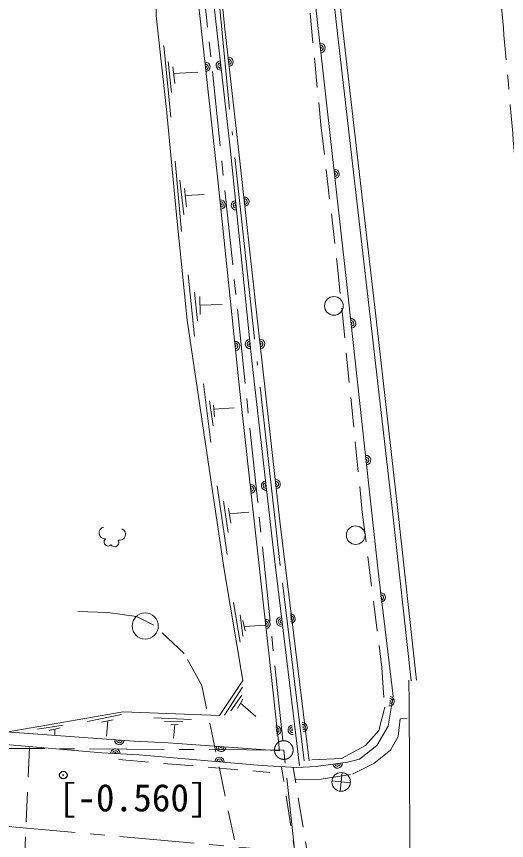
# Model space of a CAD drawing. Units: millimetres at full size, sheet at 1:400; details may follow other scales. Extents: x -117226 to 115574, y -80033 to 82367.
# Drawn here: x 59234 to 72356, y 10407 to 32476 of the extents above; entities that cross this region are included whole.
import ezdxf
from ezdxf.enums import TextEntityAlignment as Align

# ---------------------------------------------------------------- set-up
doc = ezdxf.new("R2010")
doc.units = ezdxf.units.MM
doc.header["$LTSCALE"] = 400
doc.header["$PDMODE"] = 32
doc.header["$PDSIZE"] = 200
for name, pattern in [('CHAIN1', [8, 5, -1, 1, -1]), ('CHAIN2', [12, 9, -1, 1, -1]), ('DASHED2', [3, 2, -1]), ('LONG_DASHED_DOTTED', [15.25, 12, -1.5, 0.25, -1.5])]:
    doc.linetypes.add(name, pattern=pattern)
for name, color, linetype, lineweight in [('0-0_通芯', 7, 'CHAIN1', 9), ('D-2_中線', 4, 'Continuous', 5), ('D-A_Layer218', 4, 'CHAIN2', 5), ('E-1_太線', 4, 'Continuous', 5)]:
    doc.layers.add(name, color=color, linetype=linetype, lineweight=lineweight)
doc.layers.add('5-9_文字', color=2, linetype='Continuous')
doc.styles.add('ＭＳ ゴシック', font='')
doc.styles.get('ＭＳ ゴシック').set_extended_font_data('MS Gothic')

msp = doc.modelspace()

# ---------------------------------------------------------------- linework, layer by layer
at = {"layer": '0-0_通芯'}
for p, q in [((60460, 69188), (66391.1, 12829.6)), ((58814.5, 10795.7), (66683.1, 10092.3))]:
    msp.add_line(p, q, dxfattribs=at)
msp.add_lwpolyline([(66867.6, 8362.7), (66683.1, 10092.3), (66391.1, 12829.6), (58586.3, 12875.6)], dxfattribs=at)
msp.add_circle((66391.1, 12829.6), 250, dxfattribs=at)
at = {"layer": '5-9_文字'}
msp.add_point((60488.4, 12160.7), dxfattribs=at)
at = {"layer": 'D-2_中線'}
msp.add_arc((-625098.8, 8657.5), 694865.9, 358.90502, 0.49817, dxfattribs=at)
at = {"layer": 'D-A_Layer218'}
msp.add_arc((-624848.3, -31280.6), 700000, 358.05826, 5.95642, dxfattribs=at)
at = {"layer": 'E-1_太線'}
for p, q in [((68735.3, 24200.7), (67798.1, 32335.2)), ((68884.4, 24217.8), (67947.2, 32351.7)), ((63177.4, 31694.6), (63369.5, 29782.8)), ((63388.1, 30438.8), (63296.8, 31267.3)), ((63470.2, 30684.6), (63421.6, 31128)), ((63441, 30951), (64088.6, 30981.3)), ((63484.2, 28600.4), (63655.7, 26713.7)), ((63712.4, 27169.8), (63607.2, 28092)), ((63789.9, 27369.8), (63735.5, 27871.5)), ((63755.9, 27683.3), (64261.9, 27704.1)), ((63830.5, 25559.4), (64002.9, 23915)), ((64077.9, 24323.1), (64003.8, 25092.2)), ((64154.7, 24490.7), (64142.3, 24974.6)), ((64148.2, 24743.7), (64741.7, 24763.9)), ((69291.3, 19309.3), (68735.3, 24200.7)), ((69440.4, 19326), (68884.4, 24217.8)), ((64241.7, 22636.8), (64435.7, 21068.6)), ((64500.3, 21513.5), (64401.9, 22179.8)), ((64535.6, 21766.5), (64513.8, 22066.2)), ((64521.5, 21960.6), (65060.9, 21991.6)), ((64878.5, 18070.3), (64607.9, 19902.6)), ((64905.2, 18652.4), (64773.1, 19496.4)), ((64971, 18902.4), (64908.5, 19308.6)), ((64931.9, 19156.7), (65452.5, 19203.5)), ((69800.3, 14684.5), (69291.3, 19309.3)), ((69949.4, 14700.9), (69440.4, 19326)), ((65221.2, 15720.3), (65049.1, 16783.6)), ((65298.3, 15876.8), (65221.3, 16448.6)), ((65354, 16025.1), (65298.8, 16297.3)), ((65330.7, 16139.9), (65906.5, 16174.9)), ((64801.6, 13761.3), (65286.7, 14513.5)), ((64977.4, 13877.3), (65265.6, 14300.2)), ((65148.1, 13942.5), (65296.2, 14194.6)), ((65230.8, 14083.3), (65640.4, 13729.7)), ((61133.3, 13597.4), (62048.6, 13781.1)), ((62916, 13691.3), (63917.4, 13643.6)), ((59798.4, 13386.6), (60484.9, 13498)), ((61511.1, 13575.9), (61823.5, 13639.9)), ((61677.5, 13610), (61643.2, 13204.2)), ((63193.6, 13592), (63685.7, 13584.4)), ((63369.6, 13502.8), (63565.8, 13514.2)), ((63470.3, 13508.7), (63437.1, 13147.4)), ((60111.5, 13350.4), (60403.5, 13421.7)), ((60258.1, 13386.2), (60262.6, 13223.2)), ((67952.3, 12225), (67903.1, 11727.4)), ((67678.9, 12000.8), (68176.5, 11951.6))]:
    msp.add_line(p, q, dxfattribs=at)
at = {"layer": 'E-1_太線', "linetype": 'DASHED2'}
for p, q in [((59585.6, 12902.3), (59404.3, 8984)), ((61973.6, 12573.6), (66020.1, 12230.5)), ((66962.8, 8430.5), (66330.1, 12383.7)), ((67303.1, 8396.9), (66643.4, 12364.9))]:
    msp.add_line(p, q, dxfattribs=at)
at = {"layer": 'E-1_太線'}
for points in [[(53576.7, 73243.8), (60484, 73762.7), (60931.8, 68959.7), (61679.6, 62161.5), (62147.6, 57480.3), (62715.9, 51444.5), (63435.4, 44124.8), (63918, 39578.1), (64327.3, 34475.7), (64955, 28956.4), (65522.9, 23329.7), (66107.2, 18249.8), (66816.8, 12412)], [(60876, 73312.9), (61351.4, 68033.8), (61881.1, 63688.9), (62334.4, 58442.9), (62910.4, 52484.8), (63405.5, 47157.6), (63564.2, 45585.3), (64009.4, 41059.5), (64488.3, 35414.5), (64800.4, 32226.5), (65180.9, 28921.7), (65689.9, 24319.4), (66285.2, 18955.3), (67072.3, 12544.2)], [(67947.2, 32351.7), (67412.5, 37846), (66920.1, 42956.1), (66291.5, 49076.6), (66178.4, 50448.1), (65712.7, 55406), (65285.8, 60235.2), (64840.5, 65126.7), (64311.6, 69696.6), (64194.1, 71421.8)], [(67798.1, 32335.2), (67217.7, 37846.9), (66760.6, 42932.7), (66147.6, 49077.7), (65995.6, 50453.1), (65590.8, 55365.7), (65100.4, 60214.3), (64644.8, 65133), (64184.2, 69743.5), (64021.9, 71268.7)], [(58324, 13366.2), (62382, 13066.8), (63294.6, 13021.8), (66273.8, 12804.8), (65989.3, 15425.5), (65214.7, 22429.8), (64630, 28102.2), (63969.8, 34043.5), (63428.1, 40581.4), (62766.7, 46919.9), (62199.9, 52980.3), (61478.8, 59866.1), (60822.9, 66455.3), (60520.2, 69336.8), (60904.2, 69311.3)], [(46273.4, 13902.1), (46266.1, 13736.5), (48446.8, 13534.4), (52361.6, 13221.9), (54926.5, 12976.4), (57877.8, 12671.5), (58734.4, 12998.6), (61515.7, 12757.3), (62517.7, 12700.5), (65792.3, 12419.1), (66737.3, 12366.6), (67259.3, 12392.5), (68100.1, 12504), (68423.3, 12588.6), (68883.8, 12954.8), (69189.2, 13469.7), (69316.7, 14268.5), (68919.7, 17616.5), (68065.8, 25458.2), (66983.5, 35113.6), (66083.1, 44687), (65348.3, 53309.9), (64236.9, 63656)], [(59014.1, 13315.3), (62093, 13849.4), (64670.2, 13750.6), (65296.8, 14693.9), (64789.9, 17716.3), (63804.2, 24346.7), (63515.7, 27166.3), (63251.6, 29985.5), (62978.7, 32490.9), (62952, 34674.9), (62857.4, 36530.6), (62484.5, 39379.7), (61984.7, 43091), (61709.8, 47220.6), (61520.2, 48612.8), (61975, 50968.4), (62250.8, 52301.5)]]:
    msp.add_lwpolyline(points, dxfattribs=at)
at = {"layer": 'E-1_太線', "linetype": 'DASHED2'}
for points in [[(60526.6, 73310.1), (60888.4, 73324.4), (61361, 73306.2), (61794.3, 73178), (62343.2, 72893.8), (62736.3, 72456.3), (62957.8, 72048.2), (63219.1, 71411.9), (63301.1, 70980.3), (63604.3, 68643.3), (64136.3, 63174.3), (64712.8, 57080.5), (65730.7, 46443.7), (66512, 38536.8), (67386.3, 29573.9), (67822.8, 25855.8), (68494.5, 19199.9), (69016.9, 15037), (69093.8, 13975.7), (68934.9, 13349.5), (68579.3, 12949.3), (67939.5, 12600.1), (66769.8, 12549.9)], [(65071.5, 10423.3), (64196.6, 14555.4), (63723.9, 15419.6), (62915.1, 16174), (62445.4, 16404.3), (61676.3, 16511.6), (60576.1, 16556.5)], [(66708.6, 12043.5), (67392.1, 12052.3), (68234.8, 12187.5), (68799.1, 12466.6), (69246.4, 12822.1), (69452.5, 13189.3), (69511.9, 13667.9), (69695.5, 13686.1)]]:
    msp.add_lwpolyline(points, dxfattribs=at)
at = {"layer": 'E-1_太線', "linetype": 'LONG_DASHED_DOTTED'}
msp.add_lwpolyline([(66939.1, 12545.2), (66297.2, 17774.7), (65598.8, 23928.4), (64900, 30366.6), (64081, 38842.5), (63349.9, 45933.5), (62730, 53045.6), (61944, 61128.1), (61031, 69585.2), (60699.4, 73293)], dxfattribs=at)
at = {"layer": 'E-1_太線'}
for centre, radius in [((67733.2, 24724.2), 250), ((68316.8, 18585), 250), ((62681.2, 16151.5), 350), ((67927.7, 11976.2), 250)]:
    msp.add_circle(centre, radius, dxfattribs=at)
for centre, radius, start, end in [((67373.6, 31633.2), 125, 276.39585, 96.39585), ((67373.6, 31633.2), 75, 276.39585, 96.39585), ((67373.6, 31633.2), 25, 276.39585, 96.39585), ((64911.7, 31260), 125, 276.56784, 96.56784), ((64294, 31125.8), 125, 276.3404, 96.3404), ((64294, 31125.8), 75, 276.3404, 96.3404), ((64294, 31125.8), 25, 276.3404, 96.3404), ((64703.9, 31164.3), 125, 96.48823, 276.48823), ((64703.9, 31164.3), 75, 96.48823, 276.48823), ((64703.9, 31164.3), 25, 96.48823, 276.48823), ((64911.7, 31260), 75, 276.56784, 96.56784), ((64911.7, 31260), 25, 276.56784, 96.56784), ((67751.6, 28261), 125, 276.39585, 96.39585), ((67751.6, 28261), 75, 276.39585, 96.39585), ((67751.6, 28261), 25, 276.39585, 96.39585), ((65336.4, 27516.1), 125, 276.3111, 96.3111), ((65336.4, 27516.1), 75, 276.3111, 96.3111), ((64698.1, 27441.3), 125, 275.88527, 95.88527), ((64698.1, 27441.3), 75, 275.88527, 95.88527), ((64698.1, 27441.3), 25, 275.88527, 95.88527), ((65109.9, 27421.1), 125, 95.76344, 275.76344), ((65109.9, 27421.1), 75, 95.76344, 275.76344), ((65109.9, 27421.1), 25, 95.76344, 275.76344), ((65336.4, 27516.1), 25, 276.3111, 96.3111), ((68196.7, 24256.3), 125, 276.21483, 96.21483), ((68196.7, 24256.3), 75, 276.21483, 96.21483), ((68196.7, 24256.3), 25, 276.21483, 96.21483), ((65088.8, 23650.9), 125, 275.88527, 95.88527), ((65088.8, 23650.9), 75, 275.88527, 95.88527), ((65088.8, 23650.9), 25, 275.88527, 95.88527), ((65485, 23705.1), 125, 95.76344, 275.76344), ((65485, 23705.1), 75, 95.76344, 275.76344), ((65485, 23705.1), 25, 95.76344, 275.76344), ((65758, 23705.9), 125, 276.33224, 96.33224), ((65758, 23705.9), 75, 276.33224, 96.33224), ((65758, 23705.9), 25, 276.33224, 96.33224), ((68595.4, 20594.6), 125, 276.21483, 96.21483), ((68595.4, 20594.6), 75, 276.21483, 96.21483), ((68595.4, 20594.6), 25, 276.21483, 96.21483), ((65502.8, 19825), 125, 276.31097, 96.31097), ((65502.8, 19825), 75, 276.31097, 96.31097), ((65915.9, 19912.9), 125, 96.5617, 276.5617), ((65915.9, 19912.9), 75, 96.5617, 276.5617), ((65915.9, 19912.9), 25, 96.5617, 276.5617), ((66174.9, 19949.3), 125, 276.33224, 96.33224), ((66174.9, 19949.3), 75, 276.33224, 96.33224), ((66174.9, 19949.3), 25, 276.33224, 96.33224), ((65502.8, 19825), 25, 276.31097, 96.31097), ((61604.3, 18644.8), 157.5, 100.43099, 274.43681), ((61997.1, 18606), 157.5, 254.2695, 68.27532), ((61692.5, 18404.8), 112.5, 132.50279, 314.14571), ((61863.6, 18387.9), 112.5, 214.5606, 36.20353), ((68987.1, 16915.9), 125, 275.49541, 95.49541), ((68987.1, 16915.9), 75, 275.49541, 95.49541), ((68987.1, 16915.9), 25, 275.49541, 95.49541), ((66318.9, 16272.8), 125, 96.11286, 276.11286), ((66318.9, 16272.8), 75, 96.11286, 276.11286), ((66573.3, 16349.4), 125, 276.30934, 96.30934), ((66573.3, 16349.4), 75, 276.30934, 96.30934), ((66573.3, 16349.4), 25, 276.30934, 96.30934), ((65903, 16206.2), 125, 276.31097, 96.31097), ((65903, 16206.2), 75, 276.31097, 96.31097), ((65903, 16206.2), 25, 276.31097, 96.31097), ((66318.9, 16272.8), 25, 96.11286, 276.11286), ((69224.7, 14136.2), 125, 261.73535, 81.73535), ((69224.7, 14136.2), 75, 261.73535, 81.73535), ((69224.7, 14136.2), 25, 261.73535, 81.73535), ((66186.5, 13352.5), 125, 275.43152, 95.43152), ((66629.5, 13372.4), 125, 96.11286, 276.11286), ((66894.8, 13441.3), 125, 276.30934, 96.30934), ((66894.8, 13441.3), 75, 276.30934, 96.30934), ((66894.8, 13441.3), 25, 276.30934, 96.30934), ((66186.5, 13352.5), 75, 275.43152, 95.43152), ((66186.5, 13352.5), 25, 275.43152, 95.43152), ((66629.5, 13372.4), 75, 96.11286, 276.11286), ((66629.5, 13372.4), 25, 96.11286, 276.11286), ((61989.2, 13095.8), 125, 175.7802, 355.7802), ((61989.2, 13095.8), 75, 175.7802, 355.7802), ((61989.2, 13095.8), 25, 175.7802, 355.7802), ((61882.9, 12736.5), 125, 356.75736, 176.75736), ((61882.9, 12736.5), 75, 356.75736, 176.75736), ((64713.4, 12914.3), 125, 175.66403, 355.66403), ((64713.4, 12914.3), 75, 175.66403, 355.66403), ((64713.4, 12914.3), 25, 175.66403, 355.66403), ((61882.9, 12736.5), 25, 356.75736, 176.75736), ((64669.8, 12515.5), 125, 355.08709, 175.08709), ((64669.8, 12515.5), 75, 355.08709, 175.08709), ((64669.8, 12515.5), 25, 355.08709, 175.08709), ((67831.1, 12468.3), 125, 187.55148, 7.55148), ((67831.1, 12468.3), 75, 187.55148, 7.55148), ((67831.1, 12468.3), 25, 187.55148, 7.55148)]:
    msp.add_arc(centre, radius, start, end, dxfattribs=at)

# ---------------------------------------------------------------- texts
at = {"layer": '5-9_文字', "style": 'ＭＳ ゴシック'}
msp.add_text('[-0.560]', height=733.1, dxfattribs=at).set_placement((60364, 10967.6), align=Align.BOTTOM_LEFT)

doc.saveas('drawing.dxf')
